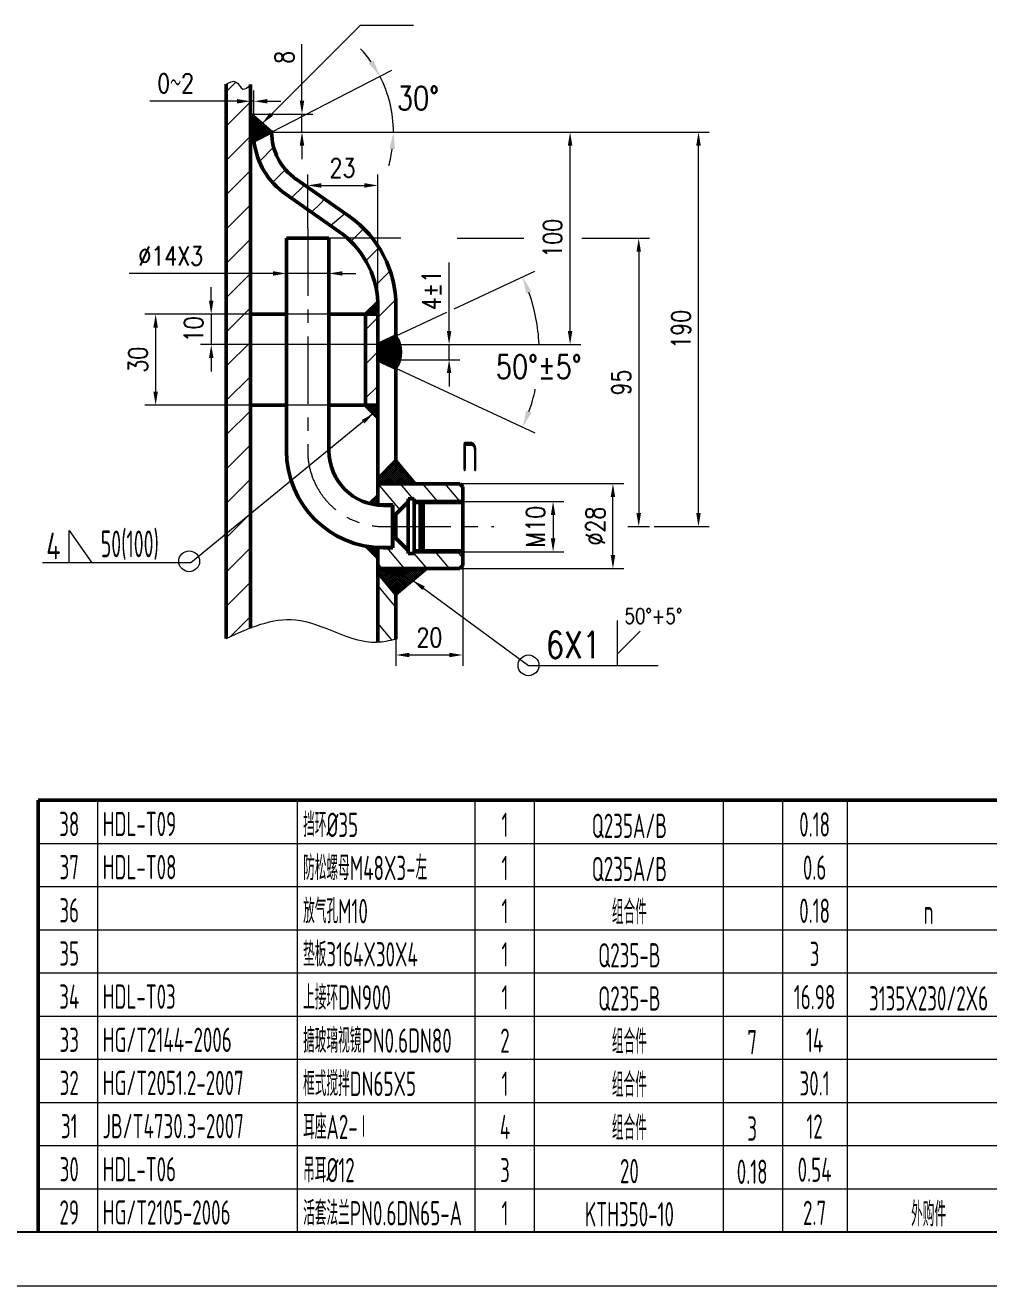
# Model space of a CAD drawing. Header units: millimetres. Extents: x -300 to 50368, y -660 to 14113.
# Drawn here: x 45899 to 48043, y 4021 to 6825 of the extents above; entities that cross this region are included whole.
import ezdxf
from ezdxf.enums import TextEntityAlignment as Align

# ---------------------------------------------------------------- set-up
doc = ezdxf.new("R2010")
doc.units = ezdxf.units.MM
doc.header["$LTSCALE"] = 120
doc.linetypes.add('CENTER', pattern=[2, 1.25, -0.25, 0.25, -0.25])
doc.layers.get('Defpoints').update_dxf_attribs({"lineweight": 18})
for name, color, linetype, lineweight in [('1轮廓实线层', 7, 'Continuous', 50), ('2细线层', 4, 'Continuous', 18), ('3中心线层', 1, 'CENTER', 18), ('5剖面线层', 2, 'Continuous', 18), ('6文字层', 3, 'Continuous', 20), ('7标注层', 4, 'Continuous', 20)]:
    doc.layers.add(name, color=color, linetype=linetype, lineweight=lineweight)
doc.layers.add('图框层', color=7, linetype='Continuous')
doc.styles.add('PC_TEXTSTYLE', font='gbenor.shx', dxfattribs={"width": 0.8, "bigfont": 'gbcbig.shx'})
doc.styles.get("Standard").update_dxf_attribs({"font": 'isocp.shx', "width": 0.707, "bigfont": 'hztxt.shx'})
doc.styles.add('TH_GBDIM', font='romans.shx', dxfattribs={"width": 0.8, "bigfont": 'gbcbig.shx'})
doc.dimstyles.new('TH_GBDIM', dxfattribs={"dimscale": 12, "dimtxt": 3.5, "dimasz": 2.5, "dimexe": 2, "dimexo": 0, "dimgap": 1.5, "dimtad": 1, "dimdec": 0, "dimzin": 0, "dimdsep": 46, "dimtxsty": 'TH_GBDIM', "dimcen": 2.5, "dimclrd": 256, "dimclre": 256, "dimclrt": 256, "dimadec": 0, "dimazin": 0, "dimtfac": 0.714286, "dimtdec": 0, "dimtmove": 0, "dimatfit": 3, "dimfxl": 0, "dimtzin": 0, "dimlwd": -1, "dimlwe": -1, "dimarcsym": 0})
doc.dimstyles.new('TH_GBDIM$2', dxfattribs={"dimscale": 15, "dimtxt": 3.5, "dimasz": 2.5, "dimexe": 2, "dimexo": 0, "dimgap": 1.5, "dimtad": 1, "dimtih": 1, "dimtoh": 1, "dimdec": 0, "dimzin": 0, "dimdsep": 46, "dimtxsty": 'TH_GBDIM', "dimcen": 2.5, "dimclrd": 256, "dimclre": 256, "dimclrt": 256, "dimadec": 0, "dimazin": 0, "dimtfac": 0.714286, "dimtdec": 0, "dimtmove": 0, "dimatfit": 3, "dimfxl": 0, "dimtzin": 0, "dimlwd": -1, "dimlwe": -1, "dimarcsym": 0})
pattern_1 = [(45, (16470.8853, -5163.4918), (-1.68379802, 1.68379802), []), (135, (16470.8853, -5163.4918), (-1.68379802, -1.68379802), [])]
pattern_2 = [(45, (26419.913, -1340.85), (-38.16609, 38.16609), [])]
pattern_3 = [(45, (26419.913, -1340.85), (-38.16609, 38.16609), [])]

# ---------------------------------------------------------------- blocks, each defined once
blk = doc.blocks.new('*D8')
at = {"layer": '7标注层'}
for p, q in [((46514.6, 6657.6), (46514.6, 6783.2)), ((46399.8, 6627.6), (46538.6, 6627.6)), ((46514.6, 6587.6), (46514.6, 6627.6)), ((46447.1, 6587.6), (46538.6, 6587.6)), ((46514.6, 6557.6), (46514.6, 6527.6))]:
    blk.add_line(p, q, dxfattribs=at)
for points in [[(46509.6, 6657.6), (46519.6, 6657.6), (46514.6, 6627.6)], [(46509.6, 6557.6), (46519.6, 6557.6), (46514.6, 6587.6)]]:
    blk.add_solid(points, dxfattribs=at)
at = {"layer": 'Defpoints', "color": 0}
for p in [(46399.8, 6627.6), (46514.6, 6627.6), (46447.1, 6587.6)]:
    blk.add_point(p, dxfattribs=at)
at = {"layer": '7标注层', "insert": (46475.6, 6754), "char_height": 42, "attachment_point": 5, "rotation": 90, "style": 'TH_GBDIM'}
blk.add_mtext('8{}{}', dxfattribs=at)
blk = doc.blocks.new('*D9')
at = {"layer": '7标注层'}
for p, q in [((46399.8, 6567.4), (46399.8, 6680.2)), ((46407.8, 6567.4), (46407.8, 6680.2)), ((46369.8, 6656.2), (46176.1, 6656.2)), ((46407.8, 6656.2), (46399.8, 6656.2)), ((46437.8, 6656.2), (46467.8, 6656.2))]:
    blk.add_line(p, q, dxfattribs=at)
for points in [[(46369.8, 6661.2), (46369.8, 6651.2), (46399.8, 6656.2)], [(46437.8, 6661.2), (46437.8, 6651.2), (46407.8, 6656.2)]]:
    blk.add_solid(points, dxfattribs=at)
at = {"layer": 'Defpoints', "color": 0}
for p in [(46407.8, 6656.2), (46399.8, 6567.4), (46407.8, 6567.4)]:
    blk.add_point(p, dxfattribs=at)
at = {"layer": '7标注层', "insert": (46233.5, 6696.3), "char_height": 42, "attachment_point": 5, "style": 'TH_GBDIM'}
blk.add_mtext('0～2{}{}', dxfattribs=at)
blk = doc.blocks.new('*D10')
at = {"layer": '7标注层'}
for p, q in [((46853.1, 6194.3), (47032.7, 6278)), ((46723.8, 6062.5), (47032.7, 5918.5))]:
    blk.add_line(p, q, dxfattribs=at)
for start, end in [(2.5707, 19.5644), (340.4356, 347.934)]:
    blk.add_arc((46647.2, 6098.2), 395.4, start, end, dxfattribs=at)
for points in [[(47014, 6228.3), (47025.5, 6233), (47005.5, 6265.4)], [(47025.5, 5963.5), (47014, 5968.2), (47005.5, 5931.1)]]:
    blk.add_solid(points, dxfattribs=at)
at = {"layer": 'Defpoints', "color": 0}
for p in [(46853.1, 6194.3), (47038.4, 6155.6), (46683.3, 6115.1), (46683.3, 6081.4), (46723.8, 6062.5)]:
    blk.add_point(p, dxfattribs=at)
at = {"layer": '7标注层', "insert": (47041.3, 6065.8), "char_height": 52.5, "attachment_point": 5, "style": 'TH_GBDIM'}
blk.add_mtext('50°%%p5%%d', dxfattribs=at)
blk = doc.blocks.new('*D11')
at = {"layer": '7标注层'}
for p, q in [((46842, 6145.1), (46842, 6297.5)), ((46683.3, 6115.1), (46866, 6115.1)), ((46842, 6081.4), (46842, 6115.1)), ((46683.3, 6081.4), (46866, 6081.4)), ((46842, 6051.4), (46842, 6021.4))]:
    blk.add_line(p, q, dxfattribs=at)
for points in [[(46837, 6145.1), (46847, 6145.1), (46842, 6115.1)], [(46837, 6051.4), (46847, 6051.4), (46842, 6081.4)]]:
    blk.add_solid(points, dxfattribs=at)
at = {"layer": 'Defpoints', "color": 0}
for p in [(46683.3, 6115.1), (46842, 6115.1), (46683.3, 6081.4)]:
    blk.add_point(p, dxfattribs=at)
at = {"layer": '7标注层', "insert": (46803, 6236.3), "char_height": 42, "attachment_point": 5, "rotation": 90, "style": 'TH_GBDIM'}
blk.add_mtext('4%%p1{}{}', dxfattribs=at)
blk = doc.blocks.new('*D12')
at = {"layer": '7标注层'}
for p, q in [((46447.1, 6587.6), (47135.2, 6587.6)), ((47111.2, 6145.1), (47111.2, 6557.6)), ((46683.3, 6115.1), (47135.2, 6115.1))]:
    blk.add_line(p, q, dxfattribs=at)
for points in [[(47106.2, 6557.6), (47116.2, 6557.6), (47111.2, 6587.6)], [(47106.2, 6145.1), (47116.2, 6145.1), (47111.2, 6115.1)]]:
    blk.add_solid(points, dxfattribs=at)
at = {"layer": 'Defpoints', "color": 0}
for p in [(46447.1, 6587.6), (47111.2, 6587.6), (46683.3, 6115.1)]:
    blk.add_point(p, dxfattribs=at)
at = {"layer": '7标注层', "insert": (47072.2, 6351.4), "char_height": 42, "attachment_point": 5, "rotation": 90, "style": 'TH_GBDIM'}
blk.add_mtext('100{}{}', dxfattribs=at)
blk = doc.blocks.new('*D13')
at = {"layer": '7标注层'}
for p, q in [((46447.1, 6587.6), (46714.7, 6725.6)), ((46575.3, 6587.6), (46748.2, 6587.6))]:
    blk.add_line(p, q, dxfattribs=at)
for start, end in [(35.2051, 43.1381), (0, 27.2721), (344.134, 352.067)]:
    blk.add_arc((46447.1, 6587.6), 271.1, start, end, dxfattribs=at)
for points in [[(46673.9, 6747.1), (46663.2, 6740.7), (46688, 6711.8)], [(46709.3, 6550.6), (46721.8, 6549.8), (46718.2, 6587.6)]]:
    blk.add_solid(points, dxfattribs=at)
at = {"layer": 'Defpoints', "color": 0}
for p in [(46704.6, 6672.2), (46407.8, 6567.4), (46447.1, 6587.6), (46447.1, 6587.6), (46575.3, 6587.6)]:
    blk.add_point(p, dxfattribs=at)
at = {"layer": '7标注层', "insert": (46772.7, 6663.1), "char_height": 52.5, "attachment_point": 5, "style": 'TH_GBDIM'}
blk.add_mtext('30%%d{}{}', dxfattribs=at)
blk = doc.blocks.new('*D14')
at = {"layer": '7标注层'}
for p, q in [((46480.1, 6260), (46480.1, 6297.2)), ((46574.6, 6260), (46574.6, 6297.2)), ((46450.1, 6273.2), (46130.2, 6273.2)), ((46574.6, 6273.2), (46480.1, 6273.2)), ((46604.6, 6273.2), (46634.6, 6273.2))]:
    blk.add_line(p, q, dxfattribs=at)
for points in [[(46450.1, 6278.2), (46450.1, 6268.2), (46480.1, 6273.2)], [(46604.6, 6278.2), (46604.6, 6268.2), (46574.6, 6273.2)]]:
    blk.add_solid(points, dxfattribs=at)
at = {"layer": 'Defpoints', "color": 0}
for p in [(46480.1, 6260), (46574.6, 6273.2), (46574.6, 6260)]:
    blk.add_point(p, dxfattribs=at)
at = {"layer": '7标注层', "insert": (46222.6, 6312.2), "char_height": 42, "attachment_point": 5, "style": 'TH_GBDIM'}
blk.add_mtext('%%C14X3{}{}', dxfattribs=at)
blk = doc.blocks.new('*D15')
at = {"layer": '7标注层'}
for p, q in [((46656.3, 6182.6), (46165, 6182.6)), ((46189, 6152.6), (46189, 6010.1)), ((46656.3, 5980.1), (46165, 5980.1))]:
    blk.add_line(p, q, dxfattribs=at)
for points in [[(46184, 6152.6), (46194, 6152.6), (46189, 6182.6)], [(46184, 6010.1), (46194, 6010.1), (46189, 5980.1)]]:
    blk.add_solid(points, dxfattribs=at)
at = {"layer": 'Defpoints', "color": 0}
for p in [(46656.3, 6182.6), (46189, 5980.1), (46656.3, 5980.1)]:
    blk.add_point(p, dxfattribs=at)
at = {"layer": '7标注层', "insert": (46150, 6081.4), "char_height": 42, "attachment_point": 5, "rotation": 90, "style": 'TH_GBDIM'}
blk.add_mtext('30{}{}', dxfattribs=at)
blk = doc.blocks.new('*D16')
at = {"layer": '7标注层'}
for p, q in [((46312.7, 6212.6), (46312.7, 6242.6)), ((46656.3, 6182.6), (46288.7, 6182.6)), ((46312.7, 6182.6), (46312.7, 6115.1)), ((46683.3, 6115.1), (46288.7, 6115.1)), ((46312.7, 6085.1), (46312.7, 6055.1))]:
    blk.add_line(p, q, dxfattribs=at)
for points in [[(46307.7, 6212.6), (46317.7, 6212.6), (46312.7, 6182.6)], [(46307.7, 6085.1), (46317.7, 6085.1), (46312.7, 6115.1)]]:
    blk.add_solid(points, dxfattribs=at)
at = {"layer": 'Defpoints', "color": 0}
for p in [(46656.3, 6182.6), (46312.7, 6115.1), (46683.3, 6115.1)]:
    blk.add_point(p, dxfattribs=at)
at = {"layer": '7标注层', "insert": (46273.7, 6148.9), "char_height": 42, "attachment_point": 5, "rotation": 90, "style": 'TH_GBDIM'}
blk.add_mtext('10{}{}', dxfattribs=at)
blk = doc.blocks.new('*D17')
at = {"layer": '7标注层'}
for p, q in [((46527.4, 6373.1), (46527.4, 6493)), ((46683.3, 6182.6), (46683.3, 6493)), ((46557.4, 6469), (46653.3, 6469))]:
    blk.add_line(p, q, dxfattribs=at)
for points in [[(46557.4, 6474), (46557.4, 6464), (46527.4, 6469)], [(46653.3, 6474), (46653.3, 6464), (46683.3, 6469)]]:
    blk.add_solid(points, dxfattribs=at)
at = {"layer": 'Defpoints', "color": 0}
for p in [(46683.3, 6469), (46527.4, 6373.1), (46683.3, 6182.6)]:
    blk.add_point(p, dxfattribs=at)
at = {"layer": '7标注层', "insert": (46604.8, 6508), "char_height": 42, "attachment_point": 5, "style": 'TH_GBDIM'}
blk.add_mtext('23{}{}', dxfattribs=at)
blk = doc.blocks.new('*D18')
at = {"layer": '7标注层'}
for p, q in [((46865.6, 5805.6), (47230.6, 5805.6)), ((47206.6, 5646.6), (47206.6, 5775.6)), ((46865.6, 5616.6), (47230.6, 5616.6))]:
    blk.add_line(p, q, dxfattribs=at)
for points in [[(47201.6, 5775.6), (47211.6, 5775.6), (47206.6, 5805.6)], [(47201.6, 5646.6), (47211.6, 5646.6), (47206.6, 5616.6)]]:
    blk.add_solid(points, dxfattribs=at)
at = {"layer": 'Defpoints', "color": 0}
for p in [(46865.6, 5805.6), (47206.6, 5805.6), (46865.6, 5616.6)]:
    blk.add_point(p, dxfattribs=at)
at = {"layer": '7标注层', "insert": (47167.6, 5711.1), "char_height": 42, "attachment_point": 5, "rotation": 90, "style": 'TH_GBDIM'}
blk.add_mtext('%%C28{}{}', dxfattribs=at)
blk = doc.blocks.new('*D19')
at = {"layer": '7标注层'}
for p, q in [((47137.5, 6351.4), (47288, 6351.4)), ((47264, 6321.4), (47264, 5740.1)), ((47239.7, 5710.1), (47288, 5710.1))]:
    blk.add_line(p, q, dxfattribs=at)
for points in [[(47259, 6321.4), (47269, 6321.4), (47264, 6351.4)], [(47259, 5740.1), (47269, 5740.1), (47264, 5710.1)]]:
    blk.add_solid(points, dxfattribs=at)
at = {"layer": 'Defpoints', "color": 0}
for p in [(47137.5, 6351.4), (47239.7, 5710.1), (47264, 5710.1)]:
    blk.add_point(p, dxfattribs=at)
at = {"layer": '7标注层', "insert": (47225, 6030.7), "char_height": 42, "attachment_point": 5, "rotation": 90, "style": 'TH_GBDIM'}
blk.add_mtext('95{}{}', dxfattribs=at)
blk = doc.blocks.new('*D20')
at = {"layer": '7标注层'}
for p, q in [((46872.3, 5654.1), (46872.3, 5400.5)), ((46723.8, 5459.8), (46723.8, 5400.5)), ((46753.8, 5424.5), (46842.3, 5424.5))]:
    blk.add_line(p, q, dxfattribs=at)
for points in [[(46753.8, 5429.5), (46753.8, 5419.5), (46723.8, 5424.5)], [(46842.3, 5429.5), (46842.3, 5419.5), (46872.3, 5424.5)]]:
    blk.add_solid(points, dxfattribs=at)
at = {"layer": 'Defpoints', "color": 0}
for p in [(46872.3, 5654.1), (46723.8, 5459.8), (46872.3, 5424.5)]:
    blk.add_point(p, dxfattribs=at)
at = {"layer": '7标注层', "insert": (46798.1, 5463.5), "char_height": 42, "attachment_point": 5, "style": 'TH_GBDIM'}
blk.add_mtext('20{}{}', dxfattribs=at)
blk = doc.blocks.new('*D21')
at = {"layer": '7标注层'}
for p, q in [((46872.3, 5766.1), (47097.4, 5766.1)), ((47073.4, 5736.1), (47073.4, 5684.1)), ((46872.3, 5654.1), (47097.4, 5654.1))]:
    blk.add_line(p, q, dxfattribs=at)
for points in [[(47068.4, 5736.1), (47078.4, 5736.1), (47073.4, 5766.1)], [(47068.4, 5684.1), (47078.4, 5684.1), (47073.4, 5654.1)]]:
    blk.add_solid(points, dxfattribs=at)
at = {"layer": 'Defpoints', "color": 0}
for p in [(46872.3, 5766.1), (46872.3, 5654.1), (47073.4, 5654.1)]:
    blk.add_point(p, dxfattribs=at)
at = {"layer": '7标注层', "insert": (47034.4, 5710.1), "char_height": 42, "attachment_point": 5, "rotation": 90, "style": 'TH_GBDIM'}
blk.add_mtext('M10{}{}', dxfattribs=at)
blk = doc.blocks.new('*D22')
at = {"layer": '7标注层'}
for p, q in [((46447.1, 6587.6), (47421, 6587.6)), ((47397, 5740.1), (47397, 6557.6)), ((47298, 5710.1), (47421, 5710.1))]:
    blk.add_line(p, q, dxfattribs=at)
for points in [[(47392, 6557.6), (47402, 6557.6), (47397, 6587.6)], [(47392, 5740.1), (47402, 5740.1), (47397, 5710.1)]]:
    blk.add_solid(points, dxfattribs=at)
at = {"layer": 'Defpoints', "color": 0}
for p in [(46447.1, 6587.6), (47397, 6587.6), (47298, 5710.1)]:
    blk.add_point(p, dxfattribs=at)
at = {"layer": '7标注层', "insert": (47358, 6148.9), "char_height": 42, "attachment_point": 5, "rotation": 90, "style": 'TH_GBDIM'}
blk.add_mtext('190{}{}', dxfattribs=at)
blk = doc.blocks.new('PC_MXB_BLOCK')
at = {"layer": '1轮廓实线层'}
for p, q in [((-180, 8), (-180, 0)), ((0, 8), (0, 0))]:
    blk.add_line(p, q, dxfattribs=at)
at = {"layer": '2细线层'}
for p, q in [((-180, 8), (0, 8)), ((-169, 8), (-169, 0)), ((-132, 8), (-132, 0)), ((-99, 8), (-99, 0)), ((-88, 8), (-88, 0)), ((-53, 8), (-53, 0)), ((-42, 8), (-42, 0)), ((-30, 8), (-30, 0)), ((-180, 0), (0, 0))]:
    blk.add_line(p, q, dxfattribs=at)
at = {"layer": '6文字层', "style": 'PC_TEXTSTYLE'}
for tag, width, p, p2 in [('序号', 0.769182, (-178.38, 1.35), (-170.09, 1.35)), ('代号', 3.14773, (-168.05, 1.35), (-134.11, 1.35)), ('名称', 2.802424, (-130.87, 1.2), (-100.28, 1.2)), ('数量', 0.817449, (-97.88, 1.2), (-89, 1.2)), ('材料', 2.943328, (-86.43, 1.01), (-54.3, 1.01)), ('单重', 0.854038, (-52.21, 0.89), (-43, 0.89)), ('总重', 0.958888, (-41.2, 1.27), (-30.86, 1.27)), ('备注', 2.494074, (-28.61, 1.02), (-1.16, 1.02))]:
    blk.add_attdef(tag, text='', height=4.5, dxfattribs=dict(at, width=width)).set_placement(p, p2, align=Align.FIT)

msp = doc.modelspace()

# ---------------------------------------------------------------- hatches: boundary and pattern name
at = {"layer": '5剖面线层'}
h = msp.add_hatch(dxfattribs=at)
h.set_pattern_fill('ANSI31', color=256, scale=17, style=0)
h.set_pattern_definition(pattern_2)
edge = h.paths.add_edge_path()
edge.add_spline(control_points=[(46399.85, 6692.71), (46393.98, 6687.24), (46381.08, 6675.67), (46369.15, 6707.42), (46353.47, 6698.47), (46345.85, 6694.13)], knot_values=[0, 0, 0, 0, 19.0915869, 42.2511384, 64.1255938, 64.1255938, 64.1255938, 64.1255938], degree=3, periodic=0)
edge.add_line((46345.85, 6694.13), (46345.85, 5461.33))
edge.add_spline(control_points=[(46345.85, 5461.33), (46363.86, 5469.47), (46381.86, 5477.61), (46399.85, 5484.53)], knot_values=[0, 0, 0, 0, 55.7526398, 55.7526398, 55.7526398, 55.7526398], degree=3, periodic=0)
edge.add_line((46399.85, 5484.53), (46399.85, 6692.71))
h = msp.add_hatch(dxfattribs=at)
h.set_pattern_fill('ANSI37', color=256, scale=0.75, style=0)
h.set_pattern_definition(pattern_1)
h.paths.add_polyline_path([(46683.35, 6115.12), (46683.35, 6081.37), (46723.85, 6062.49, 0.2711059), (46723.85, 6134.01)])
h.paths.add_polyline_path([(46399.85, 6628.12), (46399.85, 6567.37), (46407.82, 6567.37), (46447.1, 6587.62)])
h = msp.add_hatch(dxfattribs=at)
h.set_pattern_fill('ANSI31', color=256, scale=17, style=0)
h.set_pattern_definition(pattern_3)
h.paths.add_polyline_path([(46501.82, 6482.55, -0.244778), (46447.1, 6587.62), (46407.82, 6567.37, 0.2130095), (46478.54, 6449.41), (46526.78, 6415.63), (46569.16, 6435.39)])
h = msp.add_hatch(dxfattribs=at)
h.set_pattern_fill('ANSI31', color=256, scale=17, style=0)
h.set_pattern_definition(pattern_3)
h.paths.add_polyline_path([(46597.37, 6415.64), (46569.16, 6435.39), (46526.78, 6415.63), (46560.77, 6391.83)])
h = msp.add_hatch(dxfattribs=at)
h.set_pattern_fill('ANSI31', color=256, scale=17, style=0)
h.set_pattern_definition(pattern_3)
h.paths.add_polyline_path([(46628.57, 6393.52), (46596.63, 6366.72, -0.1129751), (46657.57, 6299.44), (46692.77, 6319.49, 0.101853)])
h = msp.add_hatch(dxfattribs=at)
h.set_pattern_fill('ANSI31', color=256, scale=17, style=0)
h.set_pattern_definition(pattern_3)
h.paths.add_polyline_path([(46683.35, 6209.43), (46683.35, 6115.12), (46723.85, 6134.01), (46723.85, 6200.58, 0.1285366), (46692.77, 6319.49), (46657.57, 6299.44, -0.1166199)])
h = msp.add_hatch(dxfattribs=at)
h.set_pattern_fill('ANSI37', color=256, scale=0.75, style=0)
h.set_pattern_definition(pattern_1)
h.paths.add_polyline_path([(46656.47, 6182.74), (46656.59, 6182.62), (46683.35, 6182.62), (46683.35, 6200.58, 0.0109292), (46683.16, 6209.43)])
h = msp.add_hatch(dxfattribs=at)
h.set_pattern_fill('ANSI31', color=256, scale=17, style=0)
h.set_pattern_definition(pattern_2)
h.paths.add_polyline_path([(46683.35, 6115.12), (46683.21, 6182.62), (46656.35, 6182.62), (46656.35, 5980.12), (46683.35, 5980.12), (46683.35, 6013.23)])
h = msp.add_hatch(dxfattribs=at)
h.set_pattern_fill('ANSI37', color=256, style=0)
h.set_pattern_definition([(45, (27423.0887, 20.757), (-2.24506403, 2.24506403), []), (135, (27423.0887, 20.757), (-2.24506403, -2.24506403), [])])
h.paths.add_polyline_path([(46683.35, 5641.65), (46683.35, 5663.25, -0.0281958), (46659.17, 5666.06), (46659.06, 5665.95)])
h.paths.add_polyline_path([(46683.35, 5778.59), (46665.94, 5761.18, 0.0364519), (46683.35, 5758.05)])
h.paths.add_polyline_path([(46791.73, 5616.59), (46683.35, 5616.59), (46683.35, 5607.9), (46723.85, 5559.64)])
h.paths.add_polyline_path([(46683.35, 5953.12), (46683.35, 5980.12), (46656.59, 5980.12), (46656.47, 5980.01)])
h = msp.add_hatch(dxfattribs=at)
h.set_pattern_fill('ANSI37', color=256, style=0)
h.set_pattern_definition([(45, (26419.913, -1340.852), (-2.24506403, 2.24506403), []), (135, (26419.913, -1340.852), (-2.24506403, -2.24506403), [])])
h.paths.add_polyline_path([(46766.54, 5805.59), (46723.85, 5856.47), (46702.24, 5834.86), (46683.35, 5815.97), (46683.35, 5805.59)])
h = msp.add_hatch(dxfattribs=at)
h.set_pattern_fill('ANSI31', color=256, scale=12, angle=85, style=0)
h.set_pattern_definition([(130, (26419.913, -1340.852), (-29.186295, -24.490206), [])])
h.paths.add_polyline_path([(46683.35, 5805.59), (46683.35, 5758.34), (46717.1, 5758.34), (46717.1, 5738.09), (46723.85, 5738.09), (46750.85, 5765.09), (46750.85, 5771.84), (46764.35, 5771.84), (46764.35, 5766.15), (46784.6, 5766.15), (46872.35, 5766.15), (46872.35, 5798.84), (46865.6, 5805.59)])
h.paths.add_polyline_path([(46872.35, 5761.42), (46872.35, 5766.15), (46784.6, 5766.15), (46784.6, 5761.42)], flags=17)
h.paths.add_polyline_path([(46750.85, 5650.34), (46750.85, 5657.09), (46723.85, 5684.09), (46717.1, 5684.09), (46717.1, 5663.84), (46716.36, 5663.84), (46716.36, 5662.87), (46696.11, 5662.87, -0.0147852), (46683.35, 5663.25), (46683.35, 5616.59), (46865.6, 5616.59), (46872.35, 5623.34), (46872.35, 5654.1), (46784.6, 5654.1), (46764.35, 5654.1), (46764.35, 5650.34)])
h.paths.add_polyline_path([(46784.6, 5658.82), (46784.6, 5654.1), (46872.35, 5654.1), (46872.35, 5658.82)], flags=17)
h.paths.add_polyline_path([(46764.35, 5658.82), (46764.35, 5654.1), (46784.6, 5654.1), (46779.87, 5658.82)], flags=17)
h.paths.add_polyline_path([(46779.87, 5761.42), (46784.6, 5766.15), (46764.35, 5766.15), (46764.35, 5761.42)], flags=17)
h = msp.add_hatch(dxfattribs=at)
h.set_pattern_fill('ANSI31', color=256, scale=17, angle=85, style=0)
h.set_pattern_definition([(130, (26419.913, -1340.85), (-41.34725, -34.69446), [])])
edge = h.paths.add_edge_path()
edge.add_spline(control_points=[(46683.35, 5453.31), (46696.79, 5454.05), (46710.32, 5456.91), (46723.85, 5459.76)], knot_values=[349.6789606, 349.6789606, 349.6789606, 349.6789606, 390.6273376, 390.6273376, 390.6273376, 390.6273376], degree=3, periodic=0)
edge.add_line((46723.85, 5459.76), (46723.85, 5559.64))
edge.add_line((46723.85, 5559.64), (46683.35, 5607.9))
edge.add_line((46683.35, 5607.9), (46683.35, 5453.31))

# ---------------------------------------------------------------- linework, layer by layer
for p, q in [((46480.11, 6132.13), (46480.11, 6260.04)), ((46721.13, 6063.76), (46721.13, 6063.76))]:
    msp.add_line(p, q)
at = {"layer": '1轮廓实线层'}
for p, q in [((46345.85, 6694.13), (46345.85, 5461.33)), ((46399.85, 6693.31), (46399.85, 5484.53)), ((46399.85, 6628.12), (46447.1, 6587.62)), ((46407.82, 6567.37), (46399.85, 6567.37)), ((46407.82, 6567.37), (46447.1, 6587.62)), ((46620.23, 6399.64), (46501.76, 6482.59)), ((46596.63, 6366.72), (46478.54, 6449.41)), ((46480.11, 5878.87), (46480.11, 6351.37)), ((46574.61, 6351.37), (46480.11, 6351.37)), ((46574.61, 5878.87), (46574.61, 6351.37)), ((46656.35, 6182.62), (46683.34, 6209.62)), ((46683.35, 5805.59), (46683.35, 6209.43)), ((46723.85, 6134.01), (46723.85, 6200.58)), ((46480.11, 6182.62), (46399.85, 6182.62)), ((46683.35, 6182.62), (46574.61, 6182.62)), ((46656.35, 5980.12), (46656.35, 6182.62)), ((46683.35, 6115.12), (46723.85, 6134.01)), ((46683.35, 6081.37), (46723.85, 6062.49)), ((46723.85, 5856.47), (46723.85, 6062.49)), ((46683.35, 6013.23), (46683.35, 5881.37)), ((46480.11, 5980.12), (46399.85, 5980.12)), ((46683.35, 5980.12), (46574.61, 5980.12)), ((46656.35, 5980.12), (46683.35, 5953.12)), ((46656.47, 5980.01), (46656.59, 5980.12)), ((46683.28, 5815.9), (46723.85, 5856.47)), ((46723.85, 5856.47), (46766.54, 5805.59)), ((46683.35, 5805.59), (46683.35, 5758.05)), ((46683.35, 5805.59), (46865.6, 5805.59)), ((46872.35, 5798.84), (46865.6, 5805.59)), ((46683.35, 5778.59), (46665.94, 5761.18)), ((46872.35, 5798.84), (46872.35, 5623.34)), ((46716.55, 5758.34), (46683.35, 5758.34)), ((46683.35, 5758.34), (46717.1, 5758.34)), ((46696.11, 5757.37), (46716.36, 5757.37)), ((46716.36, 5757.37), (46716.36, 5662.87)), ((46717.1, 5711.09), (46717.1, 5758.34)), ((46723.85, 5738.09), (46750.85, 5765.09)), ((46750.85, 5771.84), (46764.35, 5771.84)), ((46750.85, 5711.09), (46750.85, 5771.84)), ((46764.35, 5711.09), (46764.35, 5771.84)), ((46784.6, 5766.15), (46764.35, 5766.15)), ((46777.85, 5759.4), (46784.6, 5766.15)), ((46777.85, 5759.4), (46777.85, 5660.85)), ((46784.6, 5766.15), (46872.35, 5766.15)), ((46784.6, 5654.1), (46784.6, 5766.15)), ((46717.1, 5738.09), (46723.85, 5738.09)), ((46717.1, 5738.09), (46717.1, 5738.09)), ((46723.85, 5711.09), (46723.85, 5738.09)), ((46717.1, 5711.09), (46717.1, 5663.84)), ((46723.85, 5711.09), (46723.85, 5684.09)), ((46750.85, 5711.09), (46750.85, 5650.34)), ((46764.35, 5711.09), (46764.35, 5650.34)), ((46764.35, 5711.09), (46764.35, 5650.34)), ((46683.35, 5641.65), (46658.9, 5666.1)), ((46717.1, 5684.09), (46723.85, 5684.09)), ((46717.1, 5684.09), (46717.1, 5684.09)), ((46723.85, 5684.09), (46750.85, 5657.09)), ((46716.55, 5663.84), (46683.35, 5663.84)), ((46683.35, 5663.84), (46717.1, 5663.84)), ((46683.35, 5663.84), (46683.35, 5616.59)), ((46696.11, 5662.87), (46716.36, 5662.87)), ((46750.85, 5650.34), (46764.35, 5650.34)), ((46784.6, 5654.1), (46764.35, 5654.1)), ((46784.6, 5654.1), (46777.85, 5660.85)), ((46784.6, 5654.1), (46872.35, 5654.1)), ((46683.35, 5453.19), (46683.35, 5616.59)), ((46683.35, 5616.59), (46865.6, 5616.59)), ((46723.85, 5559.64), (46791.73, 5616.59)), ((46872.35, 5623.34), (46865.6, 5616.59)), ((46723.85, 5559.64), (46683.35, 5607.9)), ((46723.85, 5459.76), (46723.85, 5559.64)), ((45927.63, 5101.36), (48087.63, 5101.36))]:
    msp.add_line(p, q, dxfattribs=at)
for centre, radius, start, end in [((46575.35, 6587.62), 168.75, 186.8921, 235.00859), ((46575.35, 6587.62), 128.25, 180, 235.0172), ((46480.85, 6200.58), 243, 0, 55), ((46480.13, 6199.94), 203.44, 2.67504, 55.06483), ((46662.74, 6098.25), 70.8, 329.66277, 30.33723), ((46696.11, 5878.87), 216, 180, 270), ((46696.11, 5878.87), 121.5, 180, 270)]:
    msp.add_arc(centre, radius, start, end, dxfattribs=at)
for p in [(46399.85, 6567.37), (46407.82, 6567.37), (46407.82, 6567.37), (46447.1, 6587.62), (46447.1, 6587.62)]:
    msp.add_point(p, dxfattribs=at)
at = {"layer": '2细线层'}
for p, q in [((46764.35, 5761.42), (46872.35, 5761.42)), ((45996.51, 5701.59), (46046.92, 5629.59)), ((45996.51, 5629.59), (45996.51, 5701.59)), ((46764.35, 5658.82), (46872.35, 5658.82)), ((47216.91, 5401.4), (47216.91, 5501.4)), ((47216.91, 5427.43), (47266.91, 5477.43)), ((43239.63, 4021.36), (50367.63, 4021.36))]:
    msp.add_line(p, q, dxfattribs=at)
at = {"layer": '3中心线层'}
for p, q in [((46527.36, 6373.13), (46527.36, 5878.87)), ((46696.11, 5710.12), (46941.61, 5710.12))]:
    msp.add_line(p, q, dxfattribs=at)
msp.add_arc((46696.11, 5878.87), 168.75, 180, 270, dxfattribs=at)
at = {"layer": '5剖面线层'}
msp.add_line((46578.22, 6379.61), (46610.34, 6406.56), dxfattribs=at)
for points in [[(46345.85, 6694.13), (46366.98, 6699.79), (46383.35, 6683.42), (46400.5, 6693.31)], [(46345.85, 5461.33), (46500.3, 5502.72), (46680.47, 5453.19), (46723.85, 5459.76)]]:
    msp.add_spline(points, degree=3, dxfattribs=at)
at = {"layer": '7标注层'}
for p, q in [((46447.1, 6587.62), (46575.35, 6587.62)), ((46734.45, 6351.37), (46574.61, 6351.37)), ((46860.01, 6351.37), (47007.96, 6351.37)), ((46835.98, 6186.3), (46723.85, 6134.01))]:
    msp.add_line(p, q, dxfattribs=at)
for centre in [(46263.63, 5632.95), (47018.71, 5401.4)]:
    msp.add_circle(centre, 23.13, dxfattribs=at)
at = {"layer": 'Defpoints', "color": 0, "linetype": 'ByBlock'}
for p in [(46399.85, 6433.61), (46683.35, 6115.12), (46683.35, 6081.37)]:
    msp.add_point(p, dxfattribs=at)
at = {"layer": '图框层'}
msp.add_line((43539.63, 4141.36), (50247.63, 4141.36), dxfattribs=at)

# ---------------------------------------------------------------- block references
ref = msp.add_blockref('PC_MXB_BLOCK', (48087.63, 5005.36), dxfattribs=dict(at, xscale=12, yscale=12, zscale=12))
ref.add_attrib('材料', 'Q235A/B', dxfattribs={"layer": '6文字层', "height": 54, "style": 'PC_TEXTSTYLE', "width": 0.667}).set_placement((47243.21, 5017.49), align=Align.CENTER)
ref.add_attrib('代号', 'HDL-T09', (46071.07, 5021.55), dxfattribs={"layer": '6文字层', "height": 54, "style": 'PC_TEXTSTYLE', "width": 0.667})
ref.add_attrib('序号', '38', dxfattribs={"layer": '6文字层', "height": 54, "style": 'PC_TEXTSTYLE', "width": 0.667}).set_placement((45996.81, 5021.55), align=Align.CENTER)
ref.add_attrib('名称', '挡环%%C35', (46517.23, 5019.71), dxfattribs={"layer": '6文字层', "height": 54, "style": 'PC_TEXTSTYLE', "width": 0.667})
ref.add_attrib('数量', '1', dxfattribs={"layer": '6文字层', "height": 54, "style": 'PC_TEXTSTYLE', "width": 0.667}).set_placement((46966.35, 5019.71), align=Align.CENTER)
ref.add_attrib('总重', '0.18', dxfattribs={"layer": '6文字层', "height": 54, "style": 'PC_TEXTSTYLE', "width": 0.667}).set_placement((47655.33, 5020.55), align=Align.CENTER)
ref = msp.add_blockref('PC_MXB_BLOCK', (48087.63, 4909.36), dxfattribs=dict(at, xscale=12, yscale=12, zscale=12))
ref.add_attrib('材料', 'Q235A/B', dxfattribs={"layer": '6文字层', "height": 54, "style": 'PC_TEXTSTYLE', "width": 0.667}).set_placement((47243.21, 4921.49), align=Align.CENTER)
ref.add_attrib('代号', 'HDL-T08', (46071.07, 4925.55), dxfattribs={"layer": '6文字层', "height": 54, "style": 'PC_TEXTSTYLE', "width": 0.667})
ref.add_attrib('序号', '37', dxfattribs={"layer": '6文字层', "height": 54, "style": 'PC_TEXTSTYLE', "width": 0.667}).set_placement((45996.81, 4925.55), align=Align.CENTER)
ref.add_attrib('名称', '防松螺母M48X3-左', (46517.23, 4923.71), dxfattribs={"layer": '6文字层', "height": 54, "style": 'PC_TEXTSTYLE', "width": 0.667})
ref.add_attrib('数量', '1', dxfattribs={"layer": '6文字层', "height": 54, "style": 'PC_TEXTSTYLE', "width": 0.667}).set_placement((46966.35, 4923.71), align=Align.CENTER)
ref.add_attrib('总重', '0.6', dxfattribs={"layer": '6文字层', "height": 54, "style": 'PC_TEXTSTYLE', "width": 0.667}).set_placement((47655.33, 4924.55), align=Align.CENTER)
ref = msp.add_blockref('PC_MXB_BLOCK', (48087.63, 4813.36), dxfattribs=dict(at, xscale=12, yscale=12, zscale=12))
ref.add_attrib('材料', '组合件', dxfattribs={"layer": '6文字层', "height": 54, "style": 'PC_TEXTSTYLE', "width": 0.667}).set_placement((47243.21, 4825.49), align=Align.CENTER)
ref.add_attrib('序号', '36', dxfattribs={"layer": '6文字层', "height": 54, "style": 'PC_TEXTSTYLE', "width": 0.667}).set_placement((45996.81, 4829.55), align=Align.CENTER)
ref.add_attrib('名称', '放气孔M10', (46517.23, 4827.71), dxfattribs={"layer": '6文字层', "height": 54, "style": 'PC_TEXTSTYLE', "width": 0.667})
ref.add_attrib('数量', '1', dxfattribs={"layer": '6文字层', "height": 54, "style": 'PC_TEXTSTYLE', "width": 0.667}).set_placement((46966.35, 4827.71), align=Align.CENTER)
ref.add_attrib('备注', 'n', dxfattribs={"layer": '6文字层', "height": 54, "style": 'PC_TEXTSTYLE', "width": 0.667}).set_placement((47909.01, 4825.66), align=Align.CENTER)
ref.add_attrib('总重', '0.18', dxfattribs={"layer": '6文字层', "height": 54, "style": 'PC_TEXTSTYLE', "width": 0.667}).set_placement((47655.33, 4828.55), align=Align.CENTER)
ref = msp.add_blockref('PC_MXB_BLOCK', (48087.63, 4717.36), dxfattribs=dict(at, xscale=12, yscale=12, zscale=12))
ref.add_attrib('材料', 'Q235-B', dxfattribs={"layer": '6文字层', "height": 54, "style": 'PC_TEXTSTYLE', "width": 0.667}).set_placement((47243.21, 4729.49), align=Align.CENTER)
ref.add_attrib('序号', '35', dxfattribs={"layer": '6文字层', "height": 54, "style": 'PC_TEXTSTYLE', "width": 0.667}).set_placement((45996.81, 4733.55), align=Align.CENTER)
ref.add_attrib('名称', '垫板3164X30X4', (46517.23, 4731.71), dxfattribs={"layer": '6文字层', "height": 54, "style": 'PC_TEXTSTYLE', "width": 0.667})
ref.add_attrib('数量', '1', dxfattribs={"layer": '6文字层', "height": 54, "style": 'PC_TEXTSTYLE', "width": 0.667}).set_placement((46966.35, 4731.71), align=Align.CENTER)
ref.add_attrib('总重', '3', dxfattribs={"layer": '6文字层', "height": 54, "style": 'PC_TEXTSTYLE', "width": 0.667}).set_placement((47655.33, 4732.55), align=Align.CENTER)
ref = msp.add_blockref('PC_MXB_BLOCK', (48087.63, 4621.36), dxfattribs=dict(at, xscale=12, yscale=12, zscale=12))
ref.add_attrib('材料', 'Q235-B', dxfattribs={"layer": '6文字层', "height": 54, "style": 'PC_TEXTSTYLE', "width": 0.667}).set_placement((47243.21, 4633.49), align=Align.CENTER)
ref.add_attrib('代号', 'HDL-T03', (46071.07, 4637.55), dxfattribs={"layer": '6文字层', "height": 54, "style": 'PC_TEXTSTYLE', "width": 0.667})
ref.add_attrib('序号', '34', dxfattribs={"layer": '6文字层', "height": 54, "style": 'PC_TEXTSTYLE', "width": 0.667}).set_placement((45996.81, 4637.55), align=Align.CENTER)
ref.add_attrib('名称', '上接环DN900', (46517.23, 4635.71), dxfattribs={"layer": '6文字层', "height": 54, "style": 'PC_TEXTSTYLE', "width": 0.667})
ref.add_attrib('数量', '1', dxfattribs={"layer": '6文字层', "height": 54, "style": 'PC_TEXTSTYLE', "width": 0.667}).set_placement((46966.35, 4635.71), align=Align.CENTER)
ref.add_attrib('备注', '3135X230/2X6', dxfattribs={"layer": '6文字层', "height": 54, "style": 'PC_TEXTSTYLE', "width": 0.667}).set_placement((47909.01, 4633.66), align=Align.CENTER)
ref.add_attrib('总重', '16.98', dxfattribs={"layer": '6文字层', "height": 54, "style": 'PC_TEXTSTYLE', "width": 0.667}).set_placement((47655.33, 4636.55), align=Align.CENTER)
ref = msp.add_blockref('PC_MXB_BLOCK', (48087.63, 4525.36), dxfattribs=dict(at, xscale=12, yscale=12, zscale=12))
ref.add_attrib('材料', '组合件', dxfattribs={"layer": '6文字层', "height": 54, "style": 'PC_TEXTSTYLE', "width": 0.667}).set_placement((47243.21, 4537.49), align=Align.CENTER)
ref.add_attrib('代号', 'HG/T2144-2006', (46071.07, 4541.55), dxfattribs={"layer": '6文字层', "height": 54, "style": 'PC_TEXTSTYLE', "width": 0.667})
ref.add_attrib('序号', '33', dxfattribs={"layer": '6文字层', "height": 54, "style": 'PC_TEXTSTYLE', "width": 0.667}).set_placement((45996.81, 4541.55), align=Align.CENTER)
ref.add_attrib('名称', '搪玻璃视镜PN0.6DN80', (46517.23, 4539.71), dxfattribs={"layer": '6文字层', "height": 54, "style": 'PC_TEXTSTYLE', "width": 0.667})
ref.add_attrib('数量', '2', dxfattribs={"layer": '6文字层', "height": 54, "style": 'PC_TEXTSTYLE', "width": 0.667}).set_placement((46966.35, 4539.71), align=Align.CENTER)
ref.add_attrib('单重', '7', dxfattribs={"layer": '6文字层', "height": 54, "style": 'PC_TEXTSTYLE', "width": 0.667}).set_placement((47516.39, 4536.01), align=Align.CENTER)
ref.add_attrib('总重', '14', dxfattribs={"layer": '6文字层', "height": 54, "style": 'PC_TEXTSTYLE', "width": 0.667}).set_placement((47655.33, 4540.55), align=Align.CENTER)
ref = msp.add_blockref('PC_MXB_BLOCK', (48087.63, 4429.36), dxfattribs=dict(at, xscale=12, yscale=12, zscale=12))
ref.add_attrib('材料', '组合件', dxfattribs={"layer": '6文字层', "height": 54, "style": 'PC_TEXTSTYLE', "width": 0.667}).set_placement((47243.21, 4441.49), align=Align.CENTER)
ref.add_attrib('代号', 'HG/T2051.2-2007', (46071.07, 4445.55), dxfattribs={"layer": '6文字层', "height": 54, "style": 'PC_TEXTSTYLE', "width": 0.667})
ref.add_attrib('序号', '32', dxfattribs={"layer": '6文字层', "height": 54, "style": 'PC_TEXTSTYLE', "width": 0.667}).set_placement((45996.81, 4445.55), align=Align.CENTER)
ref.add_attrib('名称', '框式搅拌DN65X5', (46517.23, 4443.71), dxfattribs={"layer": '6文字层', "height": 54, "style": 'PC_TEXTSTYLE', "width": 0.667})
ref.add_attrib('数量', '1', dxfattribs={"layer": '6文字层', "height": 54, "style": 'PC_TEXTSTYLE', "width": 0.667}).set_placement((46966.35, 4443.71), align=Align.CENTER)
ref.add_attrib('总重', '30.1', dxfattribs={"layer": '6文字层', "height": 54, "style": 'PC_TEXTSTYLE', "width": 0.667}).set_placement((47655.33, 4444.55), align=Align.CENTER)
ref = msp.add_blockref('PC_MXB_BLOCK', (48087.63, 4333.36), dxfattribs=dict(at, xscale=12, yscale=12, zscale=12))
ref.add_attrib('材料', '组合件', dxfattribs={"layer": '6文字层', "height": 54, "style": 'PC_TEXTSTYLE', "width": 0.667}).set_placement((47243.21, 4345.49), align=Align.CENTER)
ref.add_attrib('代号', 'JB/T4730.3-2007', (46071.07, 4349.55), dxfattribs={"layer": '6文字层', "height": 54, "style": 'PC_TEXTSTYLE', "width": 0.667})
ref.add_attrib('序号', '31', dxfattribs={"layer": '6文字层', "height": 54, "style": 'PC_TEXTSTYLE', "width": 0.667}).set_placement((45996.81, 4349.55), align=Align.CENTER)
ref.add_attrib('名称', '耳座A2-Ⅰ', (46517.23, 4347.71), dxfattribs={"layer": '6文字层', "height": 54, "style": 'PC_TEXTSTYLE', "width": 0.667})
ref.add_attrib('数量', '4', dxfattribs={"layer": '6文字层', "height": 54, "style": 'PC_TEXTSTYLE', "width": 0.667}).set_placement((46966.35, 4347.71), align=Align.CENTER)
ref.add_attrib('单重', '3', dxfattribs={"layer": '6文字层', "height": 54, "style": 'PC_TEXTSTYLE', "width": 0.667}).set_placement((47516.39, 4344.01), align=Align.CENTER)
ref.add_attrib('总重', '12', dxfattribs={"layer": '6文字层', "height": 54, "style": 'PC_TEXTSTYLE', "width": 0.667}).set_placement((47655.33, 4348.55), align=Align.CENTER)
ref = msp.add_blockref('PC_MXB_BLOCK', (48087.63, 4237.36), dxfattribs=dict(at, xscale=12, yscale=12, zscale=12))
ref.add_attrib('材料', '20', dxfattribs={"layer": '6文字层', "height": 54, "style": 'PC_TEXTSTYLE', "width": 0.667}).set_placement((47243.21, 4249.49), align=Align.CENTER)
ref.add_attrib('代号', 'HDL-T06', (46071.07, 4253.55), dxfattribs={"layer": '6文字层', "height": 54, "style": 'PC_TEXTSTYLE', "width": 0.667})
ref.add_attrib('序号', '30', dxfattribs={"layer": '6文字层', "height": 54, "style": 'PC_TEXTSTYLE', "width": 0.667}).set_placement((45996.81, 4253.55), align=Align.CENTER)
ref.add_attrib('名称', '吊耳%%C12', (46517.23, 4251.71), dxfattribs={"layer": '6文字层', "height": 54, "style": 'PC_TEXTSTYLE', "width": 0.667})
ref.add_attrib('数量', '3', dxfattribs={"layer": '6文字层', "height": 54, "style": 'PC_TEXTSTYLE', "width": 0.667}).set_placement((46966.35, 4251.71), align=Align.CENTER)
ref.add_attrib('单重', '0.18', dxfattribs={"layer": '6文字层', "height": 54, "style": 'PC_TEXTSTYLE', "width": 0.667}).set_placement((47516.39, 4248.01), align=Align.CENTER)
ref.add_attrib('总重', '0.54', dxfattribs={"layer": '6文字层', "height": 54, "style": 'PC_TEXTSTYLE', "width": 0.667}).set_placement((47655.33, 4252.55), align=Align.CENTER)
ref = msp.add_blockref('PC_MXB_BLOCK', (48087.63, 4141.36), dxfattribs=dict(at, xscale=12, yscale=12, zscale=12))
ref.add_attrib('材料', 'KTH350-10', dxfattribs={"layer": '6文字层', "height": 54, "style": 'PC_TEXTSTYLE', "width": 0.667}).set_placement((47243.21, 4153.49), align=Align.CENTER)
ref.add_attrib('代号', 'HG/T2105-2006', (46071.07, 4157.55), dxfattribs={"layer": '6文字层', "height": 54, "style": 'PC_TEXTSTYLE', "width": 0.667})
ref.add_attrib('序号', '29', dxfattribs={"layer": '6文字层', "height": 54, "style": 'PC_TEXTSTYLE', "width": 0.667}).set_placement((45996.81, 4157.55), align=Align.CENTER)
ref.add_attrib('名称', '活套法兰PN0.6DN65-A', (46517.23, 4155.71), dxfattribs={"layer": '6文字层', "height": 54, "style": 'PC_TEXTSTYLE', "width": 0.667})
ref.add_attrib('数量', '1', dxfattribs={"layer": '6文字层', "height": 54, "style": 'PC_TEXTSTYLE', "width": 0.667}).set_placement((46966.35, 4155.71), align=Align.CENTER)
ref.add_attrib('备注', '外购件', dxfattribs={"layer": '6文字层', "height": 54, "style": 'PC_TEXTSTYLE', "width": 0.667}).set_placement((47909.01, 4153.66), align=Align.CENTER)
ref.add_attrib('总重', '2.7', dxfattribs={"layer": '6文字层', "height": 54, "style": 'PC_TEXTSTYLE', "width": 0.667}).set_placement((47655.33, 4156.55), align=Align.CENTER)

# ---------------------------------------------------------------- texts
at = {"layer": '2细线层'}
for s, width, p in [('4', 0.8, (45945.46, 5637.3)), ('50(100)', 0.6, (46066.98, 5641.98))]:
    msp.add_text(s, height=59.5, dxfattribs=dict(at, width=width)).set_placement(p)
at = {"layer": '2细线层', "style": 'TH_GBDIM', "width": 0.8}
for s, height, p in [('50%%d+5%%d', 34, (47232.46, 5494.11)), ('6X1', 59.5, (47057.14, 5417.45))]:
    msp.add_text(s, height=height, dxfattribs=at).set_placement(p)
at = {"layer": '6文字层', "width": 0.63}
msp.add_text('n', height=94.5, dxfattribs=at).set_placement((46869.01, 5832.32))

# ---------------------------------------------------------------- dimensions: what is measured, and where the dimension line sits
at = {"layer": '7标注层'}
for base, p1, p2, text, picture, middle in [((46514.58, 6627.6), (46447.1, 6587.62), (46399.85, 6627.6), '8{}{}', '*D8', (46514.58, 6753.97)), ((47206.56, 5805.59), (46865.6, 5616.59), (46865.6, 5805.59), '%%C28{}{}', '*D18', (47206.56, 5711.09)), ((47073.35, 5654.1), (46872.35, 5766.15), (46872.35, 5654.1), 'M10{}{}', '*D21', (47073.35, 5710.12))]:
    dim = msp.add_linear_dim(base=base, p1=p1, p2=p2, angle=90, text=text, dimstyle='TH_GBDIM', override={"dimgap": 1.5, "dimtad": 1, "dimjust": 0, "dimdec": 0, "dimlfac": 1, "dimse1": 0, "dimse2": 0, "dimsd1": 0, "dimsd2": 0}, dxfattribs=at)
    dim.commit()
    dim.dimension.update_dxf_attribs({"geometry": picture, "text_midpoint": middle, "dimtype": 160})
dim = msp.add_angular_dim_2l(base=(46704.62, 6672.2), line1=((46447.1, 6587.62), (46575.35, 6587.62)), line2=((46407.82, 6567.37), (46447.1, 6587.62)), text='30%%d{}{}', dimstyle='TH_GBDIM$2', override={"dimtmove": 2}, dxfattribs=at)
dim.commit()
dim.dimension.update_dxf_attribs({"geometry": '*D13', "text_midpoint": (46772.75, 6663.12), "dimtype": 162})
for base, p1, p2, text, picture, middle in [((46407.82, 6656.18), (46399.85, 6567.37), (46407.82, 6567.37), '0～2{}{}', '*D9', (46233.49, 6656.18)), ((46683.35, 6469.05), (46527.36, 6373.13), (46683.35, 6182.62), '23{}{}', '*D17', (46604.81, 6469.05)), ((46574.61, 6273.18), (46480.11, 6260.04), (46574.61, 6260.04), '%%C14X3{}{}', '*D14', (46222.61, 6273.18))]:
    dim = msp.add_linear_dim(base=base, p1=p1, p2=p2, text=text, dimstyle='TH_GBDIM', override={"dimgap": 1.5, "dimtad": 1, "dimjust": 0, "dimdec": 0, "dimlfac": 1, "dimse1": 0, "dimse2": 0, "dimsd1": 0, "dimsd2": 0}, dxfattribs=at)
    dim.commit()
    dim.dimension.update_dxf_attribs({"geometry": picture, "text_midpoint": middle, "dimtype": 160})
for base, p1, p2, text, picture, middle in [((47111.22, 6587.62), (46683.35, 6115.12), (46447.1, 6587.62), '100{}{}', '*D12', (47072.22, 6351.37)), ((47397.01, 6587.62), (47297.96, 5710.12), (46447.1, 6587.62), '190{}{}', '*D22', (47358.01, 6148.87)), ((47263.96, 5710.12), (47137.51, 6351.37), (47239.7, 5710.12), '95{}{}', '*D19', (47224.96, 6030.75)), ((46842.04, 6115.12), (46683.35, 6081.37), (46683.35, 6115.12), '4%%p1{}{}', '*D11', (46803.04, 6236.32)), ((46189.04, 5980.12), (46656.35, 6182.62), (46656.35, 5980.12), '30{}{}', '*D15', (46150.04, 6081.37))]:
    dim = msp.add_linear_dim(base=base, p1=p1, p2=p2, angle=90, text=text, dimstyle='TH_GBDIM', override={"dimgap": 1.5, "dimtad": 1, "dimjust": 0, "dimdec": 0, "dimlfac": 1, "dimse1": 0, "dimse2": 0, "dimsd1": 0, "dimsd2": 0}, dxfattribs=at)
    dim.commit()
    dim.dimension.update_dxf_attribs({"geometry": picture, "text_midpoint": middle})
dim = msp.add_angular_dim_2l(base=(47038.41, 6155.56), line1=((46683.35, 6115.12), (46853.08, 6194.27)), line2=((46683.35, 6081.37), (46723.85, 6062.49)), text='<>%%p5%%d', dimstyle='TH_GBDIM$2', dxfattribs=at)
dim.commit()
dim.dimension.update_dxf_attribs({"geometry": '*D10', "text_midpoint": (47041.25, 6065.79), "dimtype": 162})
dim = msp.add_linear_dim(base=(46312.69, 6115.12), p1=(46656.35, 6182.62), p2=(46683.35, 6115.12), angle=90, text='10{}{}', dimstyle='TH_GBDIM', dxfattribs=at)
dim.commit()
dim.dimension.update_dxf_attribs({"geometry": '*D16', "text_midpoint": (46312.69, 6148.87), "dimtype": 160})
dim = msp.add_linear_dim(base=(46872.35, 5424.5), p1=(46723.85, 5459.76), p2=(46872.35, 5654.1), text='20{}{}', dimstyle='TH_GBDIM', override={"dimgap": 1.5, "dimtad": 1, "dimjust": 0, "dimdec": 0, "dimlfac": 1, "dimse1": 0, "dimse2": 0, "dimsd1": 0, "dimsd2": 0}, dxfattribs=at)
dim.commit()
dim.dimension.update_dxf_attribs({"geometry": '*D20', "text_midpoint": (46798.1, 5463.5)})

# ---------------------------------------------------------------- leaders
for points in [[(46425.52, 6606.12), (46644.78, 6825.38), (46762.57, 6825.38)], [(46674.14, 5962.33), (46267, 5629.59), (45937.24, 5629.59)], [(46760.91, 5590.74), (47018.71, 5401.4), (47307.45, 5401.4)]]:
    msp.add_leader(points, dimstyle='TH_GBDIM', override={"dimgap": 1.5, "dimtad": 0}, dxfattribs=at)

doc.saveas('drawing.dxf')
